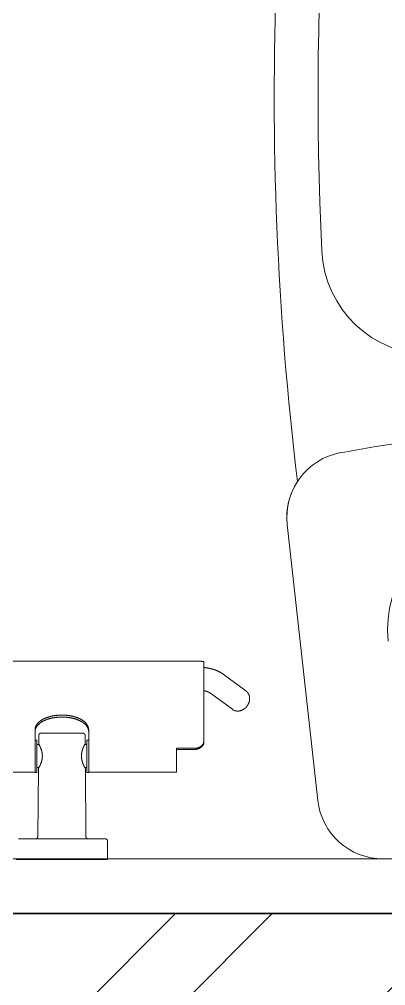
# Model space of a CAD drawing. Header units: millimetres. Extents: x -8913 to 62688, y -13000 to 43000.
# Drawn here: x 3790.7 to 3958, y 20667.1 to 21108.2 of the extents above; entities that cross this region are included whole.
import ezdxf
from ezdxf.xclip import XClip

# ---------------------------------------------------------------- set-up
doc = ezdxf.new("R2010")
doc.units = ezdxf.units.MM
doc.header["$MEASUREMENT"] = 0
doc.header["$XCLIPFRAME"] = 0
for name, color, linetype, lineweight in [('1735 X DT-5BR-GFP$0$F--BLOCKWALL-3--HOLLOW', 3, 'Continuous', 35), ('1735 X DT-5BR-GFP$0$F--BLOCKWALL-HATCH--HOLLOW', 251, 'Continuous', 13), ('1735 X DT-5BR-GFP$0$M--PLASTER-0', 8, 'Continuous', 9), ('1735 X DT-5BR-GFP$0$N--SANITARY-1', 9, 'Continuous', 18), ('1735 X DT-5BR-GFP-Ext$0$A-HATCH ID PAVING', 251, 'Continuous', 0), ('N--DRAINPOINT', 251, 'Continuous', 18), ('N--SANITARY-1', 9, 'Continuous', 18), ('Z--X-REF', 7, 'Continuous', 0)]:
    doc.layers.add(name, color=color, linetype=linetype, lineweight=lineweight)

# ---------------------------------------------------------------- blocks, each defined once
blk = doc.blocks.new('1735 X DT-5BR-GFP$0$A-100 Ground Floor Plan$0$1394xV26-Ground internal$0$Wc2')
at = {"ltscale": 300}
for p, q in [((-143.15, 0), (143.15, 0)), ((-186.95, -152.58), (-172.97, -26.69))]:
    blk.add_line(p, q, dxfattribs=at)
for points in [[(135.05, -672.18, -0.206001), (-135.05, -672.18, -0.246473), (-164.31, -636.08, -0.07974), (-182.27, -172.28, -0.173773), (-186.95, -152.58), (-172.97, -26.69, -0.382162), (-143.15, 0), (143.15, 0, -0.382162), (172.97, -26.69), (186.95, -152.58, -0.173773), (182.27, -172.28, -0.07974), (164.31, -636.08, -0.246473)], [(127.14, -653.81, -0.206001), (-127.14, -653.81, -0.246473), (-144.7, -632.15, -0.061777), (-171.15, -277.55, -0.39995), (-121.21, -230), (0, -230), (121.21, -230, -0.39995), (171.15, -277.55, -0.061777), (144.7, -632.15, -0.246473)]]:
    blk.add_lwpolyline(points, format="xyb", close=True, dxfattribs=at)
for centre, radius, start, end in [((-143.15, -30), 30, 90, 173.6598), ((-91.11, -104.94), 50, 173.6598, 263.6405), ((-157.14, -155.9), 30, 173.6598, 259.7433), ((1271.57, -348.22), 1464.45, 173.09962, 191.33618), ((0, 712.5), 912.5, 259.74326, 270), ((-121.21, -280), 50, 90, 177.1958), ((1271.57, -348.22), 1444.45, 177.1958, 191.33618)]:
    blk.add_arc(centre, radius, start, end, dxfattribs=at)
blk = doc.blocks.new('1735 X DT-5BR-GFP')
at = {"layer": '1735 X DT-5BR-GFP$0$F--BLOCKWALL-HATCH--HOLLOW'}
h = blk.add_hatch(dxfattribs=at)
h.set_pattern_fill('ANSI32', color=256, scale=250, style=0)
h.paths.add_polyline_path([(7450, 19800), (7450, 21100), (7250, 21100), (7250, 20700), (3250, 20700), (3250, 20500), (7250, 20500), (7250.04, 19800)])
at = {"layer": '1735 X DT-5BR-GFP$0$F--BLOCKWALL-3--HOLLOW'}
blk.add_line((5249.97, 20700), (3250, 20700), dxfattribs=at)
at = {"layer": '1735 X DT-5BR-GFP$0$M--PLASTER-0'}
blk.add_lwpolyline([(4150, 21975), (5225, 21975), (5225, 20725), (3275, 20725), (3275, 21200.13)], dxfattribs=at)
at = {"layer": '1735 X DT-5BR-GFP$0$N--SANITARY-1', "xscale": -1, "rotation": 180}
blk.add_blockref('1735 X DT-5BR-GFP$0$A-100 Ground Floor Plan$0$1394xV26-Ground internal$0$Wc2', (4099.99, 20725), dxfattribs=at)
blk = doc.blocks.new('1735 X DT-5BR-GFP-Ext')
at = {"layer": '1735 X DT-5BR-GFP-Ext$0$A-HATCH ID PAVING'}
h = blk.add_hatch(dxfattribs=at)
h.set_pattern_fill('AR-HBONE', color=253, scale=25)
h.paths.add_polyline_path([(2100, 19999.58), (3000, 19999.58), (3000, 24500), (7500, 24500), (7500.02, 22800), (10400.01, 22800), (15000, 22800), (15000.01, 6450), (10000, 6450), (10000, 5850), (7500, 5850), (7500, 8000), (3000, 7999.96), (2999.93, 15300.01), (2450.04, 15299.99), (2450, 16500), (3000, 16500), (3000, 18600), (2100, 18600)], flags=16)
h.paths.add_polyline_path([(1799.76, 23300.04), (200, 23300.04), (200, 14350), (1950, 14350), (1949.98, 6399.65), (6400, 6400), (6400, 200), (7350, 200), (9650, 200.01), (10000, 200.01), (10000, 4650), (15000, 4650), (15000.02, 299.76), (15500.02, 299.84), (15875.02, 299.9), (17450, 299.76), (17450, 1606.82), (16050, 1606.82), (16050, 23850), (8550, 23850), (8550, 25550), (2950, 25550), (2950, 26700), (2900, 26700), (2900, 26800), (2000, 26800), (2000, 26700), (2000, 26700), (1950, 26700), (1950, 23300.13)])
blk = doc.blocks.new('A$C491B616C')
at = {"lineweight": 9, "ltscale": 5}
for points in [[(-35.2, 0), (32.71, 0)], [(32.62, -13.64), (32.71, 0)], [(30.92, -15.35), (31.01, -15.35), (31.09, -15.35), (31.17, -15.35), (31.26, -15.35), (31.26, -15.26), (31.35, -15.26), (31.43, -15.26), (31.52, -15.26), (31.52, -15.18), (31.6, -15.18), (31.68, -15.18), (31.77, -15.09), (31.86, -15.09), (31.86, -15.01), (31.94, -15.01), (32.03, -14.92), (32.11, -14.84), (32.2, -14.75), (32.28, -14.67), (32.28, -14.58), (32.37, -14.58), (32.37, -14.5), (32.45, -14.41), (32.45, -14.32), (32.54, -14.24), (32.54, -14.15), (32.54, -14.07), (32.54, -13.98), (32.62, -13.98), (32.62, -13.9), (32.62, -13.81), (32.62, -13.73), (32.62, -13.64)], [(-1.2, -15.35), (-33.32, -15.35)], [(-19.01, -17.05), (-19.01, -16.97), (-19.01, -16.88), (-19.01, -16.8), (-19.09, -16.8), (-19.09, -16.71), (-19.09, -16.63), (-19.09, -16.54), (-19.09, -16.46), (-19.18, -16.46), (-19.18, -16.37), (-19.18, -16.29), (-19.26, -16.29), (-19.26, -16.2), (-19.26, -16.12), (-19.35, -16.12), (-19.35, -16.03), (-19.44, -15.95), (-19.44, -15.86), (-19.52, -15.86), (-19.52, -15.78), (-19.61, -15.78), (-19.69, -15.69), (-19.78, -15.69), (-19.78, -15.6), (-19.86, -15.6), (-19.86, -15.52), (-19.95, -15.52), (-20.03, -15.52), (-20.12, -15.43), (-20.2, -15.43), (-20.29, -15.43), (-20.29, -15.35), (-20.37, -15.35), (-20.46, -15.35), (-20.54, -15.35), (-20.63, -15.35), (-20.71, -15.35)], [(-19.01, -17.05), (-18.58, -67.53)], [(-11, -15.52), (-11, -15.35)], [(-6.57, -15.52), (-6.57, -15.35)], [(-6.23, -15.52), (-6.23, -15.35)], [(-5.46, -15.52), (-5.46, -15.35)], [(-3.76, -15.52), (-3.76, -15.35)], [(-2.14, -15.52), (-2.14, -15.35)], [(-1.37, -15.52), (-1.37, -15.35)], [(30.92, -15.35), (-1.2, -15.35)], [(-1.03, -15.52), (-1.03, -15.35)], [(3.4, -15.52), (3.4, -15.35)], [(3.74, -15.52), (3.74, -15.35)], [(4.51, -15.52), (4.51, -15.35)], [(6.21, -15.52), (6.21, -15.35)], [(7.83, -15.52), (7.83, -15.35)], [(8.6, -15.52), (8.6, -15.35)], [(16.18, -67.53), (16.61, -17.05)], [(18.31, -15.35), (18.22, -15.35), (18.14, -15.35), (18.05, -15.35), (17.97, -15.35), (17.88, -15.35), (17.88, -15.43), (17.8, -15.43), (17.71, -15.43), (17.63, -15.43), (17.63, -15.52), (17.54, -15.52), (17.46, -15.52), (17.46, -15.6), (17.37, -15.6), (17.29, -15.69), (17.2, -15.69), (17.2, -15.78), (17.12, -15.78), (17.12, -15.86), (17.03, -15.86), (17.03, -15.95), (16.95, -15.95), (16.95, -16.03), (16.86, -16.12), (16.86, -16.2), (16.78, -16.2), (16.78, -16.29), (16.78, -16.37), (16.69, -16.37), (16.69, -16.46), (16.69, -16.54), (16.69, -16.63), (16.61, -16.63), (16.61, -16.71), (16.61, -16.8), (16.61, -16.88), (16.61, -16.97), (16.61, -17.05)], [(-21.14, -64.64), (-86.15, -64.64)], [(-19.78, -64.55), (-21.14, -64.55)], [(-21.14, -76.57), (-21.14, -64.55)], [(-19.78, -88.43), (-19.78, -64.55)], [(-18.24, -68.05), (-19.78, -68.05)], [(-18.5, -67.53), (-18.58, -67.45), (-18.58, -67.53), (-18.5, -67.53), (-18.5, -67.62), (-18.41, -67.62), (-18.41, -67.7), (-18.41, -67.79), (-18.33, -67.79), (-18.33, -67.88), (-18.33, -67.96), (-18.24, -67.96), (-18.24, -68.05), (-18.16, -68.13), (-18.16, -68.22), (-18.07, -68.3), (-18.07, -68.39), (-18.07, -68.47), (-17.99, -68.47), (-17.99, -68.56), (-17.9, -68.64), (-17.9, -68.73), (-17.82, -68.81), (-17.82, -68.9), (-17.73, -68.9), (-17.73, -68.98), (-17.73, -69.07), (-17.65, -69.16), (-17.65, -69.24), (-17.56, -69.32), (-17.56, -69.41), (-17.56, -69.49), (-17.48, -69.49), (-17.48, -69.58), (-17.39, -69.67), (-17.39, -69.75), (-17.39, -69.84), (-17.3, -69.92), (-17.22, -70.01), (-17.22, -70.09), (-17.22, -70.18), (-17.14, -70.26), (-17.14, -70.35), (-17.05, -70.43), (-17.05, -70.52), (-17.05, -70.6), (-16.97, -70.69), (-16.97, -70.78), (-16.88, -70.86), (-16.88, -70.94), (-16.88, -71.03), (-16.79, -71.12), (-16.79, -71.2), (-16.71, -71.29), (-16.71, -71.37), (-16.71, -71.46), (-16.62, -71.54), (-16.62, -71.71), (-16.54, -71.8), (-16.54, -71.88), (-16.54, -71.97), (-16.45, -72.05), (-16.45, -72.14), (-16.45, -72.22), (-16.37, -72.4), (-16.37, -72.48), (-16.37, -72.57), (-16.28, -72.65), (-16.28, -72.74), (-16.28, -72.82), (-16.2, -72.99), (-16.2, -73.08), (-16.2, -73.16), (-16.11, -73.25), (-16.11, -73.42), (-16.11, -73.5), (-16.03, -73.59), (-16.03, -73.67), (-16.03, -73.85), (-16.03, -73.93), (-15.94, -74.01), (-15.94, -74.19), (-15.94, -74.27), (-15.94, -74.36), (-15.86, -74.53), (-15.86, -74.61), (-15.86, -74.7), (-15.86, -74.87), (-15.86, -74.95), (-15.77, -75.04), (-15.77, -75.21), (-15.77, -75.29), (-15.77, -75.38), (-15.77, -75.55), (-15.77, -75.64), (-15.77, -75.72), (-15.77, -75.89), (-15.77, -75.98), (-15.69, -76.06), (-15.69, -76.23), (-15.69, -76.32), (-15.69, -76.49), (-15.69, -76.57), (-15.69, -76.66), (-15.69, -76.83), (-15.69, -76.92), (-15.69, -77), (-15.69, -77.17), (-15.69, -77.26), (-15.69, -77.43), (-15.77, -77.51), (-15.77, -77.6), (-15.77, -77.77), (-15.77, -77.85), (-15.77, -77.94), (-15.77, -78.11), (-15.77, -78.19), (-15.77, -78.28), (-15.77, -78.45), (-15.86, -78.53), (-15.86, -78.62), (-15.86, -78.79), (-15.86, -78.88), (-15.86, -78.96), (-15.94, -79.13), (-15.94, -79.22), (-15.94, -79.3), (-15.94, -79.39), (-16.03, -79.56), (-16.03, -79.64), (-16.03, -79.73), (-16.03, -79.9), (-16.11, -79.98), (-16.11, -80.07), (-16.11, -80.15), (-16.2, -80.24), (-16.2, -80.41), (-16.2, -80.49), (-16.28, -80.58), (-16.28, -80.67), (-16.28, -80.75), (-16.37, -80.92), (-16.37, -81.01), (-16.37, -81.09), (-16.45, -81.18), (-16.45, -81.26), (-16.45, -81.35), (-16.54, -81.43), (-16.54, -81.6), (-16.54, -81.69), (-16.62, -81.77), (-16.62, -81.86), (-16.71, -81.95), (-16.71, -82.03), (-16.71, -82.12), (-16.79, -82.2), (-16.79, -82.29), (-16.79, -82.37), (-16.88, -82.46), (-16.88, -82.54), (-16.97, -82.63), (-16.97, -82.71), (-16.97, -82.8), (-17.05, -82.88), (-17.05, -82.97), (-17.14, -83.05), (-17.14, -83.14), (-17.14, -83.22), (-17.22, -83.22), (-17.22, -83.31), (-17.22, -83.4), (-17.3, -83.48), (-17.3, -83.56), (-17.39, -83.65), (-17.39, -83.74), (-17.48, -83.82), (-17.48, -83.91), (-17.48, -83.99), (-17.56, -83.99), (-17.56, -84.08), (-17.65, -84.16), (-17.65, -84.25), (-17.73, -84.33), (-17.73, -84.42), (-17.73, -84.5), (-17.82, -84.5), (-17.82, -84.59), (-17.82, -84.67), (-17.9, -84.67), (-17.9, -84.76), (-17.99, -84.84), (-17.99, -84.93), (-17.99, -85.01), (-18.07, -85.01), (-18.07, -85.1), (-18.07, -85.19), (-18.16, -85.19), (-18.16, -85.27), (-18.16, -85.36), (-18.24, -85.36), (-18.24, -85.44), (-18.24, -85.53), (-18.33, -85.53), (-18.33, -85.61), (-18.41, -85.61), (-18.41, -85.7)], [(17.37, -68.05), (15.75, -68.05)], [(15.84, -68.05), (15.92, -68.05), (15.92, -67.96), (15.92, -67.88), (16.01, -67.88), (16.01, -67.79), (16.01, -67.7), (16.1, -67.7), (16.1, -67.62)], [(18.74, -64.55), (17.37, -64.55)], [(17.37, -64.55), (17.37, -88.43)], [(18.74, -64.55), (18.74, -76.57)], [(83.66, -64.64), (18.74, -64.64)], [(83.66, -64.64), (83.66, -82.37)], [(-21.14, -85.78), (-21.14, -76.57)], [(18.74, -76.57), (18.74, -85.78)], [(-21.14, -95.84), (-21.14, -85.78)], [(-19.78, -85.1), (-18.07, -85.1)], [(-18.24, -85.19), (-18.24, -85.27), (-18.24, -85.36), (-18.33, -85.36), (-18.33, -85.44), (-18.33, -85.53), (-18.41, -85.53), (-18.41, -85.61), (-18.41, -85.7)], [(-18.41, -85.7), (-18.41, -91.92)], [(15.67, -85.1), (17.37, -85.1)], [(15.92, -91.92), (16.01, -85.7)], [(18.74, -85.78), (18.74, -95.84)], [(83.66, -81.52), (97.29, -81.52)], [(83.66, -82.37), (97.29, -82.37)], [(97.29, -81.52), (97.46, -81.6), (97.63, -81.6), (97.72, -81.6), (97.89, -81.6), (97.97, -81.6), (98.06, -81.6), (98.14, -81.6), (98.23, -81.69), (98.31, -81.69), (98.4, -81.69), (98.48, -81.69), (98.57, -81.69), (98.66, -81.69), (98.74, -81.69), (98.82, -81.69), (98.82, -81.77), (98.91, -81.77), (99, -81.77), (99.08, -81.77), (99.17, -81.77), (99.25, -81.86), (99.33, -81.86), (99.42, -81.86), (99.51, -81.86), (99.59, -81.86), (99.59, -81.95), (99.68, -81.95), (99.76, -81.95), (99.85, -82.03), (99.93, -82.03), (100.02, -82.03), (100.1, -82.03), (100.1, -82.12), (100.19, -82.12), (100.27, -82.12), (100.36, -82.2), (100.45, -82.2), (100.53, -82.29), (100.61, -82.29), (100.7, -82.37), (100.79, -82.37), (100.87, -82.46), (100.96, -82.46), (101.04, -82.54), (101.12, -82.54), (101.12, -82.63), (101.21, -82.63), (101.3, -82.71), (101.38, -82.71), (101.46, -82.8), (101.55, -82.8), (101.55, -82.88), (101.64, -82.88), (101.72, -82.97), (101.81, -82.97), (101.81, -83.05), (101.89, -83.05), (101.98, -83.14), (102.06, -83.22), (102.15, -83.22), (102.15, -83.31), (102.23, -83.31), (102.23, -83.4), (102.32, -83.4), (102.4, -83.48), (102.49, -83.48), (102.49, -83.56), (102.58, -83.65), (102.66, -83.65), (102.66, -83.74), (102.74, -83.74), (102.74, -83.82), (102.83, -83.82), (102.83, -83.91), (102.91, -83.99), (103, -83.99), (103, -84.08), (103.09, -84.16), (103.17, -84.25), (103.17, -84.33), (103.25, -84.33), (103.25, -84.42), (103.34, -84.5)], [(103.6, -85.78), (103.51, -85.7), (103.51, -85.61), (103.43, -85.53), (103.34, -85.44), (103.34, -85.36), (103.25, -85.27), (103.17, -85.27), (103.17, -85.19), (103.09, -85.1), (103.09, -85.01), (103, -85.01), (103, -84.93), (102.91, -84.84), (102.83, -84.84), (102.83, -84.76), (102.74, -84.67), (102.74, -84.59), (102.66, -84.59), (102.66, -84.5), (102.58, -84.5), (102.58, -84.42), (102.49, -84.42), (102.49, -84.33), (102.4, -84.33), (102.32, -84.25), (102.23, -84.16), (102.15, -84.16), (102.15, -84.08), (102.06, -84.08), (102.06, -83.99), (101.98, -83.99), (101.89, -83.91), (101.81, -83.82), (101.72, -83.82), (101.72, -83.74), (101.64, -83.74), (101.55, -83.65), (101.46, -83.65), (101.38, -83.56), (101.3, -83.48), (101.21, -83.48), (101.12, -83.4), (101.04, -83.4), (100.96, -83.31), (100.87, -83.31), (100.79, -83.22), (100.7, -83.22), (100.61, -83.14), (100.53, -83.14), (100.45, -83.05), (100.36, -83.05), (100.27, -82.97), (100.19, -82.97), (100.1, -82.97), (100.1, -82.88), (100.02, -82.88), (99.93, -82.88), (99.93, -82.8), (99.85, -82.8), (99.76, -82.8), (99.68, -82.8), (99.59, -82.71), (99.51, -82.71), (99.42, -82.71), (99.33, -82.63), (99.25, -82.63), (99.17, -82.63), (99.08, -82.63), (99, -82.63), (99, -82.54), (98.91, -82.54), (98.82, -82.54), (98.74, -82.54), (98.66, -82.54), (98.57, -82.54), (98.48, -82.46), (98.4, -82.46), (98.31, -82.46), (98.23, -82.46), (98.14, -82.46), (98.06, -82.46), (97.97, -82.46), (97.89, -82.46), (97.8, -82.46), (97.72, -82.46), (97.63, -82.46), (97.55, -82.37), (97.38, -82.37), (97.29, -82.37)], [(103.34, -84.5), (103.43, -84.59), (103.43, -84.67), (103.51, -84.76), (103.51, -84.84), (103.6, -84.93), (103.6, -85.01), (103.68, -85.01), (103.68, -85.1), (103.68, -85.19), (103.76, -85.19), (103.76, -85.27), (103.76, -85.36), (103.85, -85.44), (103.85, -85.53), (103.85, -85.61), (103.94, -85.61), (103.94, -85.7), (103.94, -85.78), (103.94, -85.87), (104.02, -85.87), (104.02, -85.95), (104.02, -86.04), (104.02, -86.12), (104.02, -86.21), (104.02, -86.29), (104.02, -86.38), (104.02, -86.47), (104.02, -86.55)], [(104.02, -87.49), (103.6, -85.78)], [(-21.14, -88.43), (-19.78, -88.43)], [(-18.41, -91.92), (-18.41, -92.01), (-18.41, -92.09), (-18.33, -92.09), (-18.33, -92.18), (-18.33, -92.26), (-18.33, -92.35), (-18.33, -92.43), (-18.24, -92.43), (-18.24, -92.52), (-18.24, -92.6), (-18.24, -92.69), (-18.16, -92.69), (-18.16, -92.77), (-18.07, -92.86), (-18.07, -92.95), (-17.99, -92.95), (-17.99, -93.03), (-17.9, -93.03), (-17.9, -93.12), (-17.82, -93.12), (-17.82, -93.2), (-17.73, -93.2), (-17.73, -93.29), (-17.65, -93.29), (-17.56, -93.29), (-17.56, -93.37), (-17.48, -93.37), (-17.39, -93.46), (-17.3, -93.46), (-17.22, -93.46), (-17.22, -93.54), (-17.14, -93.54), (-17.05, -93.54), (-16.97, -93.54), (-16.88, -93.54), (-16.79, -93.54), (-16.79, -93.63), (-16.71, -93.63)], [(14.22, -93.63), (14.31, -93.63), (14.31, -93.54), (14.39, -93.54), (14.47, -93.54), (14.56, -93.54), (14.65, -93.54), (14.73, -93.54), (14.82, -93.46), (14.9, -93.46), (14.99, -93.46), (14.99, -93.37), (15.07, -93.37), (15.16, -93.37), (15.16, -93.29), (15.24, -93.29), (15.24, -93.2), (15.33, -93.2), (15.41, -93.12), (15.5, -93.12), (15.5, -93.03), (15.58, -92.95), (15.58, -92.86), (15.67, -92.86), (15.67, -92.77), (15.75, -92.77), (15.75, -92.69), (15.75, -92.6), (15.84, -92.6), (15.84, -92.52), (15.84, -92.43), (15.84, -92.35), (15.92, -92.35), (15.92, -92.26), (15.92, -92.18), (15.92, -92.09), (15.92, -92.01), (15.92, -91.92)], [(17.37, -88.43), (18.74, -88.43)], [(104.02, -86.55), (104.02, -87.49)], [(104.02, -87.49), (104.02, -146.41)], [(18.74, -94.4), (18.65, -94.74), (18.65, -94.99), (18.56, -95.25), (18.56, -95.42), (18.56, -95.59), (18.48, -95.67), (18.48, -95.84), (18.48, -96.01), (18.4, -96.1), (18.4, -96.27), (18.31, -96.44), (18.31, -96.53), (18.22, -96.7), (18.22, -96.78), (18.14, -96.95), (18.14, -97.12), (18.05, -97.21), (18.05, -97.38), (17.97, -97.47), (17.88, -97.63), (17.88, -97.81), (17.8, -97.81), (17.8, -97.89), (17.71, -97.98), (17.71, -98.06), (17.71, -98.15), (17.63, -98.15), (17.63, -98.23), (17.54, -98.32), (17.54, -98.4), (17.46, -98.4), (17.46, -98.49), (17.37, -98.57), (17.37, -98.66), (17.29, -98.66), (17.29, -98.74), (17.2, -98.83), (17.2, -98.91), (17.12, -98.91), (17.12, -99), (17.03, -99.08), (17.03, -99.17), (16.95, -99.17), (16.86, -99.25), (16.86, -99.34), (16.78, -99.43), (16.61, -99.6), (16.52, -99.68), (16.43, -99.85), (16.26, -99.94), (16.18, -100.02), (16.01, -100.19), (15.92, -100.28), (15.75, -100.36), (15.67, -100.53), (15.5, -100.62), (15.41, -100.79), (15.24, -100.88), (15.07, -100.96), (14.99, -101.04), (14.82, -101.22), (14.65, -101.3), (14.47, -101.39), (14.39, -101.47), (14.22, -101.64), (14.05, -101.73), (13.88, -101.81), (13.71, -101.9), (13.54, -101.98), (13.37, -102.16), (13.2, -102.24), (13.03, -102.32), (12.86, -102.41), (12.68, -102.5), (12.52, -102.58), (12.35, -102.67), (12.17, -102.75), (12, -102.84), (11.83, -102.92), (11.66, -103.01), (11.41, -103.09), (11.24, -103.18), (11.07, -103.26), (10.9, -103.35), (10.64, -103.43), (10.47, -103.52), (10.3, -103.6), (10.04, -103.69), (9.87, -103.77), (9.7, -103.86), (9.45, -103.86), (9.28, -103.95), (9.02, -104.03), (8.85, -104.12), (8.6, -104.2), (8.43, -104.2), (8.17, -104.29), (8, -104.37), (7.74, -104.37), (7.57, -104.46), (7.32, -104.54), (7.06, -104.54), (6.89, -104.63), (6.64, -104.71), (6.38, -104.71), (6.21, -104.8), (5.96, -104.8), (5.7, -104.88), (5.53, -104.88), (5.27, -104.97), (5.02, -104.97), (4.85, -105.05), (4.59, -105.05), (4.34, -105.14), (4.08, -105.14), (3.83, -105.22), (3.66, -105.22), (3.4, -105.22), (3.14, -105.31), (2.89, -105.31), (2.63, -105.31), (2.46, -105.4), (2.21, -105.4), (1.95, -105.4), (1.69, -105.4), (1.44, -105.48), (1.19, -105.48), (1.01, -105.48), (0.76, -105.48), (0.5, -105.48), (0.25, -105.48), (-0.01, -105.48), (-0.27, -105.57), (-0.52, -105.57), (-0.78, -105.57), (-0.95, -105.57), (-1.2, -105.57), (-1.46, -105.57), (-1.71, -105.57), (-1.97, -105.57), (-2.23, -105.57), (-2.48, -105.48), (-2.65, -105.48), (-2.91, -105.48), (-3.16, -105.48), (-3.42, -105.48), (-3.67, -105.48), (-3.93, -105.48), (-4.18, -105.4), (-4.35, -105.4), (-4.61, -105.4), (-4.87, -105.4), (-5.12, -105.31), (-5.38, -105.31), (-5.63, -105.31), (-5.8, -105.22), (-6.06, -105.22), (-6.31, -105.22), (-6.57, -105.14), (-6.83, -105.14), (-7, -105.05), (-7.25, -105.05), (-7.51, -104.97), (-7.68, -104.97), (-7.93, -104.88), (-8.19, -104.88), (-8.44, -104.8), (-8.61, -104.8), (-8.87, -104.71), (-9.12, -104.71), (-9.3, -104.63), (-9.55, -104.54), (-9.72, -104.54), (-9.98, -104.46), (-10.23, -104.37), (-10.4, -104.37), (-10.66, -104.29), (-10.83, -104.2), (-11.08, -104.2), (-11.26, -104.12), (-11.51, -104.03), (-11.68, -103.95), (-11.94, -103.86), (-12.11, -103.86), (-12.28, -103.77), (-12.53, -103.69), (-12.7, -103.6), (-12.96, -103.52), (-13.13, -103.43), (-13.3, -103.35), (-13.47, -103.26), (-13.73, -103.18), (-13.9, -103.09), (-14.07, -103.01), (-14.24, -102.92), (-14.41, -102.84), (-14.66, -102.75), (-14.83, -102.67), (-15.01, -102.58), (-15.18, -102.5), (-15.35, -102.41), (-15.51, -102.32), (-15.69, -102.24), (-15.86, -102.16), (-16.03, -101.98), (-16.2, -101.9), (-16.37, -101.81), (-16.45, -101.73), (-16.62, -101.64), (-16.79, -101.47), (-16.97, -101.39), (-17.14, -101.3), (-17.22, -101.22), (-17.39, -101.04), (-17.56, -100.96), (-17.65, -100.88), (-17.82, -100.7), (-17.99, -100.62), (-18.07, -100.53), (-18.24, -100.36), (-18.33, -100.28), (-18.5, -100.19), (-18.58, -100.02), (-18.67, -99.94), (-18.84, -99.77), (-18.92, -99.68), (-19.01, -99.6), (-19.18, -99.43), (-19.26, -99.34), (-19.35, -99.17), (-19.44, -99.08), (-19.61, -98.91), (-19.69, -98.83), (-19.78, -98.66), (-19.86, -98.57), (-19.95, -98.4), (-20.03, -98.32), (-20.12, -98.15), (-20.2, -98.06), (-20.29, -97.89), (-20.29, -97.81), (-20.37, -97.63), (-20.46, -97.47), (-20.54, -97.38), (-20.63, -97.21), (-20.63, -97.12), (-20.71, -96.95), (-20.71, -96.78), (-20.8, -96.7), (-20.8, -96.61), (-20.88, -96.53), (-20.88, -96.44), (-20.88, -96.36), (-20.97, -96.27), (-20.97, -96.19), (-20.97, -96.1), (-20.97, -96.01), (-21.05, -95.93), (-21.05, -95.84), (-21.05, -95.76), (-21.05, -95.67), (-21.05, -95.59), (-21.05, -95.42), (-21.14, -95.25), (-21.14, -95.16), (-21.14, -94.99), (-21.14, -94.82), (-21.14, -94.74), (-21.14, -94.4)], [(18.74, -95.84), (18.65, -96.19), (18.65, -96.44), (18.56, -96.7), (18.56, -96.87), (18.56, -97.04), (18.48, -97.12), (18.48, -97.29), (18.48, -97.47), (18.4, -97.55), (18.4, -97.72), (18.31, -97.89), (18.31, -97.98), (18.22, -98.15), (18.22, -98.23), (18.14, -98.4), (18.14, -98.57), (18.05, -98.66), (18.05, -98.83), (17.97, -98.91), (17.88, -99.08), (17.88, -99.25), (17.8, -99.25), (17.8, -99.34), (17.71, -99.43), (17.71, -99.51), (17.63, -99.6), (17.63, -99.68), (17.54, -99.77), (17.54, -99.85), (17.46, -99.85), (17.46, -99.94), (17.37, -100.02), (17.37, -100.11), (17.29, -100.11), (17.29, -100.19), (17.2, -100.28), (17.2, -100.36), (17.12, -100.36), (17.12, -100.45), (17.03, -100.53), (17.03, -100.62), (16.95, -100.62), (16.86, -100.7), (16.86, -100.79), (16.78, -100.88), (16.61, -101.04), (16.52, -101.13), (16.43, -101.3), (16.26, -101.39), (16.18, -101.47), (16.01, -101.64), (15.92, -101.73), (15.75, -101.81), (15.67, -101.98), (15.5, -102.07), (15.41, -102.16), (15.24, -102.32), (15.07, -102.41), (14.99, -102.5), (14.82, -102.67), (14.65, -102.75), (14.47, -102.84), (14.39, -102.92), (14.22, -103.09), (14.05, -103.18), (13.88, -103.26), (13.71, -103.35), (13.54, -103.43), (13.37, -103.6), (13.2, -103.69), (13.03, -103.77), (12.86, -103.86), (12.68, -103.95), (12.52, -104.03), (12.35, -104.12), (12.17, -104.2), (12, -104.29), (11.83, -104.37), (11.66, -104.46), (11.41, -104.54), (11.24, -104.63), (11.07, -104.71), (10.9, -104.8), (10.64, -104.88), (10.47, -104.97), (10.3, -105.05), (10.04, -105.14), (9.87, -105.22), (9.7, -105.31), (9.45, -105.31), (9.28, -105.4), (9.02, -105.48), (8.85, -105.57), (8.6, -105.65), (8.43, -105.65), (8.17, -105.74), (8, -105.82), (7.74, -105.82), (7.57, -105.91), (7.32, -105.99), (7.06, -105.99), (6.89, -106.08), (6.64, -106.16), (6.38, -106.16), (6.21, -106.25), (5.96, -106.25), (5.7, -106.33), (5.53, -106.33), (5.27, -106.42), (5.02, -106.42), (4.85, -106.5), (4.59, -106.5), (4.34, -106.59), (4.08, -106.59), (3.83, -106.67), (3.66, -106.67), (3.4, -106.67), (3.14, -106.76), (2.89, -106.76), (2.63, -106.76), (2.46, -106.84), (2.21, -106.84), (1.95, -106.84), (1.69, -106.84), (1.44, -106.93), (1.19, -106.93), (1.01, -106.93), (0.76, -106.93), (0.5, -106.93), (0.25, -106.93), (-0.01, -106.93), (-0.27, -106.93), (-0.52, -107.02), (-0.78, -107.02), (-0.95, -107.02), (-1.2, -107.02), (-1.46, -107.02), (-1.71, -107.02), (-1.97, -107.02), (-2.23, -106.93), (-2.48, -106.93), (-2.65, -106.93), (-2.91, -106.93), (-3.16, -106.93), (-3.42, -106.93), (-3.67, -106.93), (-3.93, -106.93), (-4.18, -106.84), (-4.35, -106.84), (-4.61, -106.84), (-4.87, -106.84), (-5.12, -106.76), (-5.38, -106.76), (-5.63, -106.76), (-5.8, -106.67), (-6.06, -106.67), (-6.31, -106.67), (-6.57, -106.59), (-6.83, -106.59), (-7, -106.5), (-7.25, -106.5), (-7.51, -106.42), (-7.68, -106.42), (-7.93, -106.33), (-8.19, -106.33), (-8.44, -106.25), (-8.61, -106.25), (-8.87, -106.16), (-9.12, -106.16), (-9.3, -106.08), (-9.55, -105.99), (-9.72, -105.99), (-9.98, -105.91), (-10.23, -105.82), (-10.4, -105.82), (-10.66, -105.74), (-10.83, -105.65), (-11.08, -105.57), (-11.26, -105.57), (-11.51, -105.48), (-11.68, -105.4), (-11.94, -105.31), (-12.11, -105.22), (-12.28, -105.22), (-12.53, -105.14), (-12.7, -105.05), (-12.96, -104.97), (-13.13, -104.88), (-13.3, -104.8), (-13.47, -104.71), (-13.73, -104.63), (-13.9, -104.54), (-14.07, -104.46), (-14.24, -104.37), (-14.41, -104.29), (-14.66, -104.2), (-14.83, -104.12), (-15.01, -104.03), (-15.18, -103.95), (-15.35, -103.86), (-15.51, -103.77), (-15.69, -103.69), (-15.86, -103.6), (-16.03, -103.43), (-16.2, -103.35), (-16.37, -103.26), (-16.45, -103.18), (-16.62, -103.09), (-16.79, -102.92), (-16.97, -102.84), (-17.14, -102.75), (-17.22, -102.67), (-17.39, -102.5), (-17.56, -102.41), (-17.65, -102.32), (-17.82, -102.16), (-17.99, -102.07), (-18.07, -101.98), (-18.24, -101.81), (-18.33, -101.73), (-18.5, -101.64), (-18.58, -101.47), (-18.67, -101.39), (-18.84, -101.22), (-18.92, -101.13), (-19.01, -101.04), (-19.18, -100.88), (-19.26, -100.79), (-19.35, -100.62), (-19.44, -100.53), (-19.61, -100.36), (-19.69, -100.28), (-19.78, -100.11), (-19.86, -100.02), (-19.95, -99.85), (-20.03, -99.77), (-20.12, -99.6), (-20.2, -99.51), (-20.29, -99.34), (-20.29, -99.25), (-20.37, -99.08), (-20.46, -98.91), (-20.54, -98.83), (-20.63, -98.66), (-20.63, -98.57), (-20.71, -98.4), (-20.71, -98.23), (-20.8, -98.15), (-20.8, -98.06), (-20.88, -97.98), (-20.88, -97.89), (-20.88, -97.81), (-20.97, -97.72), (-20.97, -97.63), (-20.97, -97.55), (-20.97, -97.47), (-21.05, -97.38), (-21.05, -97.29), (-21.05, -97.21), (-21.05, -97.12), (-21.05, -97.04), (-21.05, -96.87), (-21.14, -96.7), (-21.14, -96.61), (-21.14, -96.44), (-21.14, -96.27), (-21.14, -96.19), (-21.14, -95.84)], [(-1.2, -93.63), (-16.71, -93.63)], [(14.22, -93.63), (-1.2, -93.63)], [(125.15, -111.28), (108.28, -123.64)], [(137.93, -119.21), (137.93, -119.04), (137.93, -118.95), (137.93, -118.78), (137.93, -118.61), (137.93, -118.53), (137.93, -118.44), (137.93, -118.36), (137.93, -118.27), (137.93, -118.18), (137.85, -118.1), (137.85, -118.02), (137.85, -117.93), (137.85, -117.84), (137.85, -117.76), (137.85, -117.67), (137.76, -117.59), (137.76, -117.5), (137.76, -117.42), (137.76, -117.33), (137.76, -117.25), (137.68, -117.16), (137.68, -117.08), (137.68, -116.99), (137.68, -116.91), (137.68, -116.82), (137.59, -116.82), (137.59, -116.74), (137.59, -116.65), (137.59, -116.56), (137.51, -116.48), (137.51, -116.39), (137.42, -116.31), (137.42, -116.22), (137.42, -116.14), (137.34, -116.05), (137.34, -115.97), (137.34, -115.88), (137.25, -115.8), (137.25, -115.71), (137.16, -115.63), (137.16, -115.54), (137.16, -115.46), (137.08, -115.46), (137.08, -115.37), (137.08, -115.29), (137, -115.2), (137, -115.11), (136.91, -115.11), (136.91, -115.03), (136.91, -114.95), (136.83, -114.86), (136.74, -114.77), (136.74, -114.69), (136.65, -114.6), (136.65, -114.52), (136.57, -114.43), (136.57, -114.35), (136.48, -114.35), (136.48, -114.26), (136.4, -114.18), (136.31, -114.09), (136.31, -114.01), (136.23, -113.92), (136.14, -113.84), (136.14, -113.75), (136.06, -113.75), (136.06, -113.67), (135.97, -113.58), (135.97, -113.5), (135.89, -113.5), (135.89, -113.41), (135.8, -113.32), (135.72, -113.24), (135.72, -113.15), (135.63, -113.15), (135.55, -113.07), (135.55, -112.98), (135.46, -112.98), (135.46, -112.9), (135.38, -112.9), (135.29, -112.81), (135.29, -112.73), (135.21, -112.73), (135.21, -112.64), (135.12, -112.56), (135.04, -112.56), (135.04, -112.47), (134.95, -112.47), (134.95, -112.39), (134.87, -112.3), (134.78, -112.3), (134.78, -112.22), (134.7, -112.22), (134.61, -112.13), (134.52, -112.05), (134.44, -111.96), (134.35, -111.88), (134.27, -111.88), (134.27, -111.79), (134.18, -111.79), (134.1, -111.7), (134.01, -111.62), (133.93, -111.62), (133.93, -111.53), (133.84, -111.53), (133.76, -111.45), (133.67, -111.45), (133.67, -111.36), (133.59, -111.36), (133.5, -111.28), (133.42, -111.19), (133.33, -111.19), (133.25, -111.19), (133.25, -111.11), (133.16, -111.11), (133.08, -111.02), (132.99, -111.02), (132.91, -110.94), (132.82, -110.94), (132.82, -110.85), (132.73, -110.85), (132.65, -110.85), (132.57, -110.77), (132.48, -110.77), (132.48, -110.68), (132.39, -110.68), (132.31, -110.68), (132.22, -110.6), (132.14, -110.6), (132.05, -110.51), (131.97, -110.51), (131.88, -110.51), (131.8, -110.43), (131.71, -110.43), (131.63, -110.43), (131.63, -110.34), (131.54, -110.34), (131.46, -110.34), (131.37, -110.34), (131.29, -110.26), (131.2, -110.26), (131.12, -110.26), (131.03, -110.26), (130.94, -110.17), (130.86, -110.17), (130.78, -110.17), (130.69, -110.17), (130.6, -110.08), (130.52, -110.08), (130.43, -110.08), (130.35, -110.08), (130.27, -110.08), (130.18, -110.08), (130.09, -110), (130.01, -110), (129.92, -110), (129.84, -110), (129.75, -110), (129.67, -110), (129.58, -110), (129.5, -110), (129.41, -110), (129.33, -110), (129.24, -110), (129.15, -110), (129.07, -110), (128.99, -110), (128.9, -110), (128.81, -110), (128.73, -110), (128.65, -110), (128.56, -110), (128.48, -110), (128.39, -110), (128.3, -110), (128.22, -110.08), (128.14, -110.08), (128.05, -110.08), (127.96, -110.08), (127.88, -110.08), (127.79, -110.08), (127.71, -110.17), (127.62, -110.17), (127.54, -110.17), (127.45, -110.17), (127.37, -110.17), (127.28, -110.26), (127.2, -110.26), (127.11, -110.26), (127.03, -110.26), (126.94, -110.34), (126.86, -110.34), (126.77, -110.34), (126.69, -110.43), (126.6, -110.43), (126.51, -110.43), (126.43, -110.51), (126.35, -110.51), (126.26, -110.6), (126.17, -110.6), (126.09, -110.6), (126.09, -110.68), (126, -110.68), (125.92, -110.77), (125.84, -110.77), (125.84, -110.85), (125.75, -110.85), (125.66, -110.94), (125.58, -110.94), (125.58, -111.02), (125.49, -111.02), (125.41, -111.11), (125.32, -111.19), (125.15, -111.28)], [(135.12, -125.01), (135.21, -124.92), (135.29, -124.92), (135.29, -124.84), (135.38, -124.84), (135.46, -124.84), (135.46, -124.75), (135.55, -124.75), (135.55, -124.67), (135.63, -124.67), (135.72, -124.58), (135.8, -124.5), (135.89, -124.5), (135.89, -124.41), (135.97, -124.41), (135.97, -124.32), (136.06, -124.32), (136.06, -124.24), (136.14, -124.24), (136.14, -124.15), (136.23, -124.07), (136.23, -123.98), (136.31, -123.98), (136.31, -123.9), (136.4, -123.9), (136.4, -123.81), (136.48, -123.73), (136.48, -123.64), (136.57, -123.64), (136.57, -123.56), (136.65, -123.56), (136.65, -123.47), (136.74, -123.39), (136.74, -123.3), (136.83, -123.3), (136.83, -123.22), (136.91, -123.13), (136.91, -123.05), (137, -122.96), (137, -122.88), (137.08, -122.79), (137.08, -122.71), (137.16, -122.71), (137.16, -122.62), (137.16, -122.54), (137.25, -122.54), (137.25, -122.45), (137.25, -122.36), (137.34, -122.28), (137.34, -122.19), (137.42, -122.11), (137.42, -122.02), (137.51, -121.94), (137.51, -121.85), (137.51, -121.77), (137.59, -121.68), (137.59, -121.59), (137.59, -121.51), (137.68, -121.43), (137.68, -121.34), (137.68, -121.25), (137.68, -121.17), (137.76, -121.17), (137.76, -121.08), (137.76, -121), (137.76, -120.91), (137.76, -120.83), (137.85, -120.74), (137.85, -120.66), (137.85, -120.57), (137.85, -120.49), (137.85, -120.4), (137.85, -120.32), (137.93, -120.23), (137.93, -120.15), (137.93, -120.06), (137.93, -119.98), (137.93, -119.89), (137.93, -119.8), (137.93, -119.72), (137.93, -119.63), (137.93, -119.55), (137.93, -119.47), (137.93, -119.38), (137.93, -119.29), (137.93, -119.21)], [(108.28, -123.64), (108.2, -123.64), (108.2, -123.73), (108.11, -123.73), (108.03, -123.73), (108.03, -123.81), (107.94, -123.81), (107.86, -123.9), (107.77, -123.9), (107.77, -123.98), (107.69, -123.98), (107.6, -123.98), (107.52, -124.07), (107.43, -124.07), (107.34, -124.07), (107.34, -124.15), (107.26, -124.15), (107.18, -124.15), (107.18, -124.24), (107.09, -124.24), (107, -124.24), (106.92, -124.24), (106.92, -124.32), (106.83, -124.32), (106.75, -124.32), (106.75, -124.41), (106.66, -124.41), (106.58, -124.41), (106.49, -124.41), (106.49, -124.5), (106.41, -124.5), (106.32, -124.5), (106.24, -124.5), (106.24, -124.58), (106.15, -124.58), (106.07, -124.58), (105.98, -124.58), (105.98, -124.67), (105.9, -124.67), (105.81, -124.67), (105.73, -124.67), (105.64, -124.75), (105.56, -124.75), (105.47, -124.75), (105.39, -124.75), (105.39, -124.84), (105.3, -124.84), (105.22, -124.84), (105.13, -124.84), (105.04, -124.84), (104.96, -124.92), (104.87, -124.92), (104.79, -124.92), (104.7, -124.92), (104.62, -124.92), (104.62, -125.01), (104.53, -125.01), (104.45, -125.01), (104.36, -125.01), (104.28, -125.01), (104.19, -125.01), (104.02, -125.09)], [(118.34, -137.37), (135.21, -125.01)], [(104.02, -142.32), (104.53, -142.23), (104.79, -142.15), (105.04, -142.15), (105.3, -142.06), (105.56, -142.06), (105.81, -142.06), (106.07, -141.98), (106.24, -141.98), (106.32, -141.98), (106.49, -141.89), (106.58, -141.89), (106.75, -141.89), (106.83, -141.89), (107, -141.81), (107.09, -141.81), (107.26, -141.81), (107.34, -141.81), (107.43, -141.72), (107.6, -141.72), (107.69, -141.72), (107.86, -141.63), (107.94, -141.63), (108.11, -141.63), (108.2, -141.63), (108.37, -141.55), (108.45, -141.55), (108.54, -141.55), (108.71, -141.46), (108.79, -141.46), (108.96, -141.46), (109.05, -141.38), (109.14, -141.38), (109.3, -141.38), (109.39, -141.29), (109.56, -141.29), (109.65, -141.29), (109.73, -141.21), (109.9, -141.21), (109.99, -141.12), (110.16, -141.12), (110.24, -141.12), (110.33, -141.04), (110.5, -141.04), (110.58, -140.95), (110.67, -140.95), (110.84, -140.95), (110.92, -140.87), (111.01, -140.87), (111.18, -140.78), (111.26, -140.78), (111.35, -140.78), (111.52, -140.7), (111.6, -140.7), (111.69, -140.61), (111.86, -140.61), (111.95, -140.53), (112.03, -140.53), (112.2, -140.44), (112.29, -140.44), (112.37, -140.44), (112.54, -140.36), (112.63, -140.36), (112.71, -140.27), (112.8, -140.27), (112.97, -140.19), (113.05, -140.19), (113.14, -140.1), (113.31, -140.1), (113.39, -140.02), (113.48, -140.02), (113.57, -139.93), (113.73, -139.93), (113.82, -139.85), (113.91, -139.85), (113.99, -139.76), (114.16, -139.76), (114.24, -139.67), (114.33, -139.59), (114.42, -139.59), (114.59, -139.5), (114.67, -139.5), (114.76, -139.42), (114.84, -139.42), (114.93, -139.33), (115.1, -139.33), (115.18, -139.25), (115.27, -139.16), (115.36, -139.16), (115.44, -139.08), (115.61, -139.08), (115.69, -138.99), (115.78, -138.91), (115.87, -138.91), (115.95, -138.82), (116.03, -138.82), (116.12, -138.74), (116.29, -138.65), (116.38, -138.65), (116.46, -138.57), (116.55, -138.48), (116.63, -138.48), (116.72, -138.39), (116.8, -138.31), (116.89, -138.31), (117.06, -138.22), (117.14, -138.14), (117.23, -138.14), (117.31, -138.05), (117.4, -137.97), (117.49, -137.88), (117.57, -137.88), (117.66, -137.8), (117.74, -137.71), (117.91, -137.63), (118.17, -137.46), (118.34, -137.37)], [(97.29, -147.01), (-99.69, -147.01)], [(97.29, -147.01), (97.63, -147.01), (97.8, -147.01), (97.89, -147.01), (98.06, -147.01), (98.14, -147.01), (98.23, -147.01), (98.31, -147.01), (98.4, -147.01), (98.48, -147.01), (98.57, -147.01), (98.66, -147.01), (98.74, -147.01), (98.82, -147.01), (98.91, -147.01), (99, -147.01), (99.08, -147.01), (99.17, -147.01), (99.25, -147.01), (99.33, -147.01), (99.42, -147.01), (99.51, -146.92), (99.59, -146.92), (99.68, -146.92), (99.76, -146.92), (99.85, -146.92), (99.93, -146.92), (100.02, -146.92), (100.1, -146.92), (100.19, -146.92), (100.27, -146.92), (100.36, -146.92), (100.45, -146.92), (100.53, -146.92), (100.61, -146.92), (100.7, -146.92), (100.79, -146.92), (100.87, -146.92), (100.96, -146.92), (101.04, -146.92), (101.12, -146.92), (101.21, -146.92), (101.3, -146.92), (101.38, -146.92), (101.46, -146.84), (101.55, -146.84), (101.64, -146.84), (101.72, -146.84), (101.81, -146.84), (101.89, -146.84), (101.98, -146.84), (102.06, -146.84), (102.15, -146.84), (102.23, -146.84), (102.32, -146.84), (102.4, -146.84), (102.49, -146.84), (102.49, -146.75), (102.58, -146.75), (102.66, -146.75), (102.74, -146.75), (102.83, -146.75), (102.91, -146.75), (103, -146.75), (103.09, -146.75), (103.17, -146.75), (103.17, -146.67), (103.25, -146.67), (103.34, -146.67), (103.43, -146.67), (103.51, -146.67), (103.6, -146.67), (103.6, -146.58), (103.68, -146.58), (103.76, -146.58), (103.85, -146.58), (103.94, -146.5), (104.02, -146.5), (104.02, -146.41)]]:
    blk.add_lwpolyline(points, dxfattribs=at)
for points, knots in [([(-17.99, -67.88), (-17.99, -67.88), (-18.07, -67.88), (-18.07, -67.88), (-18.07, -67.88), (-18.16, -67.88), (-18.16, -67.88), (-18.16, -67.88), (-18.24, -67.88), (-18.24, -67.88), (-18.24, -67.88), (-18.33, -67.88), (-18.33, -67.88), (-18.33, -67.88), (-18.33, -67.79), (-18.33, -67.79), (-18.33, -67.79), (-18.41, -67.79), (-18.41, -67.79), (-18.41, -67.79), (-18.41, -67.7), (-18.41, -67.7), (-18.41, -67.7), (-18.5, -67.7), (-18.5, -67.7), (-18.5, -67.7), (-18.5, -67.62), (-18.5, -67.62), (-18.5, -67.62), (-18.5, -67.7), (-18.5, -67.7), (-18.5, -67.7), (-18.5, -67.79), (-18.5, -67.79), (-18.5, -67.79), (-18.41, -67.79), (-18.41, -67.79), (-18.41, -67.79), (-18.41, -67.88), (-18.41, -67.88), (-18.41, -67.88), (-18.41, -67.96), (-18.41, -67.96), (-18.41, -67.96), (-18.33, -67.96), (-18.33, -67.96), (-18.33, -67.96), (-18.33, -68.05), (-18.33, -68.05), (-18.33, -68.05), (-18.33, -68.13), (-18.33, -68.13), (-18.33, -68.13), (-18.24, -68.13), (-18.24, -68.13)], [0, 0, 0, 0, 1, 1, 1, 2, 2, 2, 3, 3, 3, 4, 4, 4, 5, 5, 5, 6, 6, 6, 7, 7, 7, 8, 8, 8, 9, 9, 9, 10, 10, 10, 11, 11, 11, 12, 12, 12, 13, 13, 13, 14, 14, 14, 15, 15, 15, 16, 16, 16, 17, 17, 17, 18, 18, 18, 18]), ([(15.92, -85.61), (15.92, -85.61), (15.92, -85.53), (15.92, -85.53), (15.92, -85.53), (15.84, -85.53), (15.84, -85.53), (15.84, -85.53), (15.84, -85.44), (15.84, -85.44), (15.84, -85.44), (15.75, -85.36), (15.75, -85.36), (15.75, -85.36), (15.75, -85.27), (15.75, -85.27), (15.75, -85.27), (15.67, -85.19), (15.67, -85.19), (15.67, -85.19), (15.67, -85.1), (15.67, -85.1), (15.67, -85.1), (15.58, -85.1), (15.58, -85.1), (15.58, -85.1), (15.58, -85.01), (15.58, -85.01), (15.58, -85.01), (15.58, -84.93), (15.58, -84.93), (15.58, -84.93), (15.5, -84.84), (15.5, -84.84), (15.5, -84.84), (15.5, -84.76), (15.5, -84.76), (15.5, -84.76), (15.41, -84.76), (15.41, -84.76), (15.41, -84.76), (15.41, -84.67), (15.41, -84.67), (15.41, -84.67), (15.41, -84.59), (15.41, -84.59), (15.41, -84.59), (15.33, -84.59), (15.33, -84.59), (15.33, -84.59), (15.33, -84.5), (15.33, -84.5), (15.33, -84.5), (15.33, -84.42), (15.33, -84.42), (15.33, -84.42), (15.24, -84.42), (15.24, -84.42), (15.24, -84.42), (15.24, -84.33), (15.24, -84.33), (15.24, -84.33), (15.24, -84.25), (15.24, -84.25), (15.24, -84.25), (15.16, -84.25), (15.16, -84.25), (15.16, -84.25), (15.16, -84.16), (15.16, -84.16), (15.16, -84.16), (15.16, -84.08), (15.16, -84.08), (15.16, -84.08), (15.07, -84.08), (15.07, -84.08), (15.07, -84.08), (15.07, -83.99), (15.07, -83.99), (15.07, -83.99), (15.07, -83.91), (15.07, -83.91), (15.07, -83.91), (14.99, -83.82), (14.99, -83.82), (14.99, -83.82), (14.99, -83.74), (14.99, -83.74), (14.99, -83.74), (14.9, -83.65), (14.9, -83.65), (14.9, -83.65), (14.9, -83.56), (14.9, -83.56), (14.9, -83.56), (14.9, -83.48), (14.9, -83.48), (14.9, -83.48), (14.82, -83.4), (14.82, -83.4), (14.82, -83.4), (14.73, -83.31), (14.73, -83.31), (14.73, -83.31), (14.73, -83.22), (14.73, -83.22), (14.73, -83.22), (14.73, -83.14), (14.73, -83.14), (14.73, -83.14), (14.65, -83.05), (14.65, -83.05), (14.65, -83.05), (14.65, -82.97), (14.65, -82.97), (14.65, -82.97), (14.65, -82.88), (14.65, -82.88), (14.65, -82.88), (14.56, -82.8), (14.56, -82.8), (14.56, -82.8), (14.56, -82.71), (14.56, -82.71), (14.56, -82.71), (14.47, -82.71), (14.47, -82.71), (14.47, -82.71), (14.47, -82.63), (14.47, -82.63), (14.47, -82.63), (14.47, -82.54), (14.47, -82.54), (14.47, -82.54), (14.39, -82.46), (14.39, -82.46), (14.39, -82.46), (14.39, -82.37), (14.39, -82.37), (14.39, -82.37), (14.31, -82.29), (14.31, -82.29), (14.31, -82.29), (14.31, -82.2), (14.31, -82.2), (14.31, -82.2), (14.31, -82.12), (14.31, -82.12), (14.31, -82.12), (14.22, -82.03), (14.22, -82.03), (14.22, -82.03), (14.22, -81.86), (14.22, -81.86), (14.22, -81.86), (14.22, -81.77), (14.22, -81.77), (14.22, -81.77), (14.14, -81.69), (14.14, -81.69), (14.14, -81.69), (14.14, -81.6), (14.14, -81.6), (14.14, -81.6), (14.14, -81.52), (14.14, -81.52), (14.14, -81.52), (14.05, -81.43), (14.05, -81.43), (14.05, -81.43), (14.05, -81.35), (14.05, -81.35), (14.05, -81.35), (13.96, -81.26), (13.96, -81.26), (13.96, -81.26), (13.96, -81.18), (13.96, -81.18), (13.96, -81.18), (13.96, -81.09), (13.96, -81.09), (13.96, -81.09), (13.88, -81.01), (13.88, -81.01), (13.88, -81.01), (13.88, -80.84), (13.88, -80.84), (13.88, -80.84), (13.88, -80.75), (13.88, -80.75), (13.88, -80.75), (13.79, -80.67), (13.79, -80.67), (13.79, -80.67), (13.79, -80.58), (13.79, -80.58), (13.79, -80.58), (13.79, -80.49), (13.79, -80.49), (13.79, -80.49), (13.71, -80.41), (13.71, -80.41), (13.71, -80.41), (13.71, -80.24), (13.71, -80.24), (13.71, -80.24), (13.71, -80.15), (13.71, -80.15), (13.71, -80.15), (13.71, -80.07), (13.71, -80.07), (13.71, -80.07), (13.62, -79.98), (13.62, -79.98), (13.62, -79.98), (13.62, -79.81), (13.62, -79.81), (13.62, -79.81), (13.62, -79.73), (13.62, -79.73), (13.62, -79.73), (13.54, -79.64), (13.54, -79.64), (13.54, -79.64), (13.54, -79.56), (13.54, -79.56), (13.54, -79.56), (13.54, -79.47), (13.54, -79.47), (13.54, -79.47), (13.54, -79.3), (13.54, -79.3), (13.54, -79.3), (13.45, -79.22), (13.45, -79.22), (13.45, -79.22), (13.45, -79.13), (13.45, -79.13), (13.45, -79.13), (13.45, -78.96), (13.45, -78.96), (13.45, -78.96), (13.45, -78.88), (13.45, -78.88), (13.45, -78.88), (13.45, -78.79), (13.45, -78.79), (13.45, -78.79), (13.37, -78.7), (13.37, -78.7), (13.37, -78.7), (13.37, -78.53), (13.37, -78.53), (13.37, -78.53), (13.37, -78.45), (13.37, -78.45), (13.37, -78.45), (13.37, -78.36), (13.37, -78.36), (13.37, -78.36), (13.37, -78.19), (13.37, -78.19), (13.37, -78.19), (13.37, -78.11), (13.37, -78.11), (13.37, -78.11), (13.37, -78.02), (13.37, -78.02), (13.37, -78.02), (13.28, -77.85), (13.28, -77.85), (13.28, -77.85), (13.28, -77.77), (13.28, -77.77), (13.28, -77.77), (13.28, -77.68), (13.28, -77.68), (13.28, -77.68), (13.28, -77.51), (13.28, -77.51), (13.28, -77.51), (13.28, -77.43), (13.28, -77.43), (13.28, -77.43), (13.28, -77.34), (13.28, -77.34), (13.28, -77.34), (13.28, -77.17), (13.28, -77.17), (13.28, -77.17), (13.28, -77.08), (13.28, -77.08), (13.28, -77.08), (13.28, -77), (13.28, -77), (13.28, -77), (13.28, -76.83), (13.28, -76.83), (13.28, -76.83), (13.28, -76.74), (13.28, -76.74), (13.28, -76.74), (13.28, -76.66), (13.28, -76.66), (13.28, -76.66), (13.28, -76.49), (13.28, -76.49), (13.28, -76.49), (13.28, -76.4), (13.28, -76.4), (13.28, -76.4), (13.28, -76.32), (13.28, -76.32), (13.28, -76.32), (13.28, -76.15), (13.28, -76.15), (13.28, -76.15), (13.28, -76.06), (13.28, -76.06), (13.28, -76.06), (13.28, -75.98), (13.28, -75.98), (13.28, -75.98), (13.28, -75.81), (13.28, -75.81), (13.28, -75.81), (13.28, -75.72), (13.28, -75.72), (13.28, -75.72), (13.28, -75.64), (13.28, -75.64), (13.28, -75.64), (13.37, -75.46), (13.37, -75.46), (13.37, -75.46), (13.37, -75.38), (13.37, -75.38), (13.37, -75.38), (13.37, -75.29), (13.37, -75.29), (13.37, -75.29), (13.37, -75.12), (13.37, -75.12), (13.37, -75.12), (13.37, -75.04), (13.37, -75.04), (13.37, -75.04), (13.37, -74.95), (13.37, -74.95), (13.37, -74.95), (13.37, -74.78), (13.37, -74.78), (13.37, -74.78), (13.45, -74.7), (13.45, -74.7), (13.45, -74.7), (13.45, -74.61), (13.45, -74.61), (13.45, -74.61), (13.45, -74.44), (13.45, -74.44), (13.45, -74.44), (13.45, -74.36), (13.45, -74.36), (13.45, -74.36), (13.45, -74.27), (13.45, -74.27), (13.45, -74.27), (13.54, -74.19), (13.54, -74.19), (13.54, -74.19), (13.54, -74.01), (13.54, -74.01), (13.54, -74.01), (13.54, -73.93), (13.54, -73.93), (13.54, -73.93), (13.54, -73.85), (13.54, -73.85), (13.54, -73.85), (13.62, -73.67), (13.62, -73.67), (13.62, -73.67), (13.62, -73.59), (13.62, -73.59), (13.62, -73.59), (13.62, -73.5), (13.62, -73.5), (13.62, -73.5), (13.71, -73.42), (13.71, -73.42), (13.71, -73.42), (13.71, -73.33), (13.71, -73.33), (13.71, -73.33), (13.71, -73.16), (13.71, -73.16), (13.71, -73.16), (13.71, -73.08), (13.71, -73.08), (13.71, -73.08), (13.79, -72.99), (13.79, -72.99), (13.79, -72.99), (13.79, -72.91), (13.79, -72.91), (13.79, -72.91), (13.79, -72.82), (13.79, -72.82), (13.79, -72.82), (13.88, -72.65), (13.88, -72.65), (13.88, -72.65), (13.88, -72.57), (13.88, -72.57), (13.88, -72.57), (13.88, -72.48), (13.88, -72.48), (13.88, -72.48), (13.96, -72.4), (13.96, -72.4), (13.96, -72.4), (13.96, -72.31), (13.96, -72.31), (13.96, -72.31), (13.96, -72.22), (13.96, -72.22), (13.96, -72.22), (14.05, -72.05), (14.05, -72.05), (14.05, -72.05), (14.05, -71.97), (14.05, -71.97), (14.05, -71.97), (14.14, -71.88), (14.14, -71.88), (14.14, -71.88), (14.14, -71.8), (14.14, -71.8), (14.14, -71.8), (14.14, -71.71), (14.14, -71.71), (14.14, -71.71), (14.22, -71.63), (14.22, -71.63), (14.22, -71.63), (14.22, -71.54), (14.22, -71.54), (14.22, -71.54), (14.22, -71.46), (14.22, -71.46), (14.22, -71.46), (14.31, -71.37), (14.31, -71.37), (14.31, -71.37), (14.31, -71.29), (14.31, -71.29), (14.31, -71.29), (14.39, -71.2), (14.39, -71.2), (14.39, -71.2), (14.39, -71.12), (14.39, -71.12), (14.39, -71.12), (14.39, -71.03), (14.39, -71.03), (14.39, -71.03), (14.47, -70.94), (14.47, -70.94), (14.47, -70.94), (14.47, -70.86), (14.47, -70.86), (14.47, -70.86), (14.56, -70.78), (14.56, -70.78), (14.56, -70.78), (14.56, -70.69), (14.56, -70.69), (14.56, -70.69), (14.56, -70.6), (14.56, -70.6), (14.56, -70.6), (14.65, -70.52), (14.65, -70.52), (14.65, -70.52), (14.65, -70.43), (14.65, -70.43), (14.65, -70.43), (14.65, -70.35), (14.65, -70.35), (14.65, -70.35), (14.73, -70.26), (14.73, -70.26), (14.73, -70.26), (14.73, -70.18), (14.73, -70.18), (14.73, -70.18), (14.82, -70.09), (14.82, -70.09), (14.82, -70.09), (14.82, -70.01), (14.82, -70.01), (14.82, -70.01), (14.82, -69.92), (14.82, -69.92), (14.82, -69.92), (14.9, -69.92), (14.9, -69.92), (14.9, -69.92), (14.9, -69.84), (14.9, -69.84), (14.9, -69.84), (14.99, -69.75), (14.99, -69.75), (14.99, -69.75), (14.99, -69.67), (14.99, -69.67), (14.99, -69.67), (14.99, -69.58), (14.99, -69.58), (14.99, -69.58), (15.07, -69.49), (15.07, -69.49), (15.07, -69.49), (15.07, -69.41), (15.07, -69.41), (15.07, -69.41), (15.16, -69.32), (15.16, -69.32), (15.16, -69.32), (15.16, -69.24), (15.16, -69.24), (15.16, -69.24), (15.24, -69.24), (15.24, -69.24), (15.24, -69.24), (15.24, -69.16), (15.24, -69.16), (15.24, -69.16), (15.24, -69.07), (15.24, -69.07), (15.24, -69.07), (15.33, -68.98), (15.33, -68.98), (15.33, -68.98), (15.33, -68.9), (15.33, -68.9), (15.33, -68.9), (15.41, -68.81), (15.41, -68.81), (15.41, -68.81), (15.41, -68.73), (15.41, -68.73), (15.41, -68.73), (15.5, -68.64), (15.5, -68.64), (15.5, -68.64), (15.5, -68.56), (15.5, -68.56), (15.5, -68.56), (15.58, -68.47), (15.58, -68.47), (15.58, -68.47), (15.58, -68.39), (15.58, -68.39), (15.58, -68.39), (15.67, -68.3), (15.67, -68.3), (15.67, -68.3), (15.67, -68.22), (15.67, -68.22), (15.67, -68.22), (15.75, -68.22), (15.75, -68.22), (15.75, -68.22), (15.75, -68.13), (15.75, -68.13), (15.75, -68.13), (15.75, -68.05), (15.75, -68.05), (15.75, -68.05), (15.84, -68.05), (15.84, -68.05), (15.84, -68.05), (15.84, -67.96), (15.84, -67.96), (15.84, -67.96), (15.84, -67.88), (15.84, -67.88), (15.84, -67.88), (15.92, -67.88), (15.92, -67.88), (15.92, -67.88), (15.92, -67.79), (15.92, -67.79), (15.92, -67.79), (15.92, -67.7), (15.92, -67.7), (15.92, -67.7), (16.01, -67.7), (16.01, -67.7), (16.01, -67.7), (16.01, -67.62), (16.01, -67.62), (16.01, -67.62), (16.1, -67.62), (16.1, -67.62), (16.1, -67.62), (16.1, -67.53), (16.1, -67.53), (16.1, -67.53), (16.1, -67.45), (16.1, -67.45), (16.1, -67.45), (16.1, -67.53), (16.1, -67.53)], [0, 0, 0, 0, 1, 1, 1, 2, 2, 2, 3, 3, 3, 4, 4, 4, 5, 5, 5, 6, 6, 6, 7, 7, 7, 8, 8, 8, 9, 9, 9, 10, 10, 10, 11, 11, 11, 12, 12, 12, 13, 13, 13, 14, 14, 14, 15, 15, 15, 16, 16, 16, 17, 17, 17, 18, 18, 18, 19, 19, 19, 20, 20, 20, 21, 21, 21, 22, 22, 22, 23, 23, 23, 24, 24, 24, 25, 25, 25, 26, 26, 26, 27, 27, 27, 28, 28, 28, 29, 29, 29, 30, 30, 30, 31, 31, 31, 32, 32, 32, 33, 33, 33, 34, 34, 34, 35, 35, 35, 36, 36, 36, 37, 37, 37, 38, 38, 38, 39, 39, 39, 40, 40, 40, 41, 41, 41, 42, 42, 42, 43, 43, 43, 44, 44, 44, 45, 45, 45, 46, 46, 46, 47, 47, 47, 48, 48, 48, 49, 49, 49, 50, 50, 50, 51, 51, 51, 52, 52, 52, 53, 53, 53, 54, 54, 54, 55, 55, 55, 56, 56, 56, 57, 57, 57, 58, 58, 58, 59, 59, 59, 60, 60, 60, 61, 61, 61, 62, 62, 62, 63, 63, 63, 64, 64, 64, 65, 65, 65, 66, 66, 66, 67, 67, 67, 68, 68, 68, 69, 69, 69, 70, 70, 70, 71, 71, 71, 72, 72, 72, 73, 73, 73, 74, 74, 74, 75, 75, 75, 76, 76, 76, 77, 77, 77, 78, 78, 78, 79, 79, 79, 80, 80, 80, 81, 81, 81, 82, 82, 82, 83, 83, 83, 84, 84, 84, 85, 85, 85, 86, 86, 86, 87, 87, 87, 88, 88, 88, 89, 89, 89, 90, 90, 90, 91, 91, 91, 92, 92, 92, 93, 93, 93, 94, 94, 94, 95, 95, 95, 96, 96, 96, 97, 97, 97, 98, 98, 98, 99, 99, 99, 100, 100, 100, 101, 101, 101, 102, 102, 102, 103, 103, 103, 104, 104, 104, 105, 105, 105, 106, 106, 106, 107, 107, 107, 108, 108, 108, 109, 109, 109, 110, 110, 110, 111, 111, 111, 112, 112, 112, 113, 113, 113, 114, 114, 114, 115, 115, 115, 116, 116, 116, 117, 117, 117, 118, 118, 118, 119, 119, 119, 120, 120, 120, 121, 121, 121, 122, 122, 122, 123, 123, 123, 124, 124, 124, 125, 125, 125, 126, 126, 126, 127, 127, 127, 128, 128, 128, 129, 129, 129, 130, 130, 130, 131, 131, 131, 132, 132, 132, 133, 133, 133, 134, 134, 134, 135, 135, 135, 136, 136, 136, 137, 137, 137, 138, 138, 138, 139, 139, 139, 140, 140, 140, 141, 141, 141, 142, 142, 142, 143, 143, 143, 144, 144, 144, 145, 145, 145, 146, 146, 146, 147, 147, 147, 148, 148, 148, 149, 149, 149, 150, 150, 150, 151, 151, 151, 152, 152, 152, 153, 153, 153, 154, 154, 154, 155, 155, 155, 156, 156, 156, 157, 157, 157, 158, 158, 158, 159, 159, 159, 160, 160, 160, 161, 161, 161, 162, 162, 162, 163, 163, 163, 164, 164, 164, 165, 165, 165, 166, 166, 166, 167, 167, 167, 168, 168, 168, 169, 169, 169, 170, 170, 170, 171, 171, 171, 172, 172, 172, 173, 173, 173, 174, 174, 174, 175, 175, 175, 176, 176, 176, 177, 177, 177, 178, 178, 178, 179, 179, 179, 180, 180, 180, 181, 181, 181, 182, 182, 182, 183, 183, 183, 184, 184, 184, 185, 185, 185, 186, 186, 186, 187, 187, 187, 188, 188, 188, 189, 189, 189, 190, 190, 190, 191, 191, 191, 192, 192, 192, 193, 193, 193, 194, 194, 194, 195, 195, 195, 196, 196, 196, 197, 197, 197, 198, 198, 198, 199, 199, 199, 200, 200, 200, 201, 201, 201, 202, 202, 202, 203, 203, 203, 204, 204, 204, 205, 205, 205, 205])]:
    blk.add_open_spline(points, degree=3, knots=knots, dxfattribs=at)
blk = doc.blocks.new('A$C08C56E5F')
at = {"layer": 'N--SANITARY-1', "xscale": -0.6161137440758294, "yscale": 0.6161137440758294, "zscale": 0.6161137440758294, "rotation": 180}
blk.add_blockref('A$C491B616C', (-11189.14, 14274.71, 0), dxfattribs=at)

msp = doc.modelspace()

# ---------------------------------------------------------------- block references
at = {"layer": 'Z--X-REF'}
msp.add_blockref('1735 X DT-5BR-GFP-Ext', (0, 0), dxfattribs=at)

# ---------------------------------------------------------------- next in the draw order: block references
ref = msp.add_blockref('1735 X DT-5BR-GFP', (0, 0), dxfattribs=at)
XClip(ref).set_block_clipping_path([(-588.6123145858, -1067.9046505302), (17664.3925911275, 31096.0074428726)])

# ---------------------------------------------------------------- next in the draw order: block references
at = {"layer": 'N--DRAINPOINT'}
msp.add_blockref('A$C08C56E5F', (15000.01, 6450, 0), dxfattribs=at)

doc.saveas('drawing.dxf')
